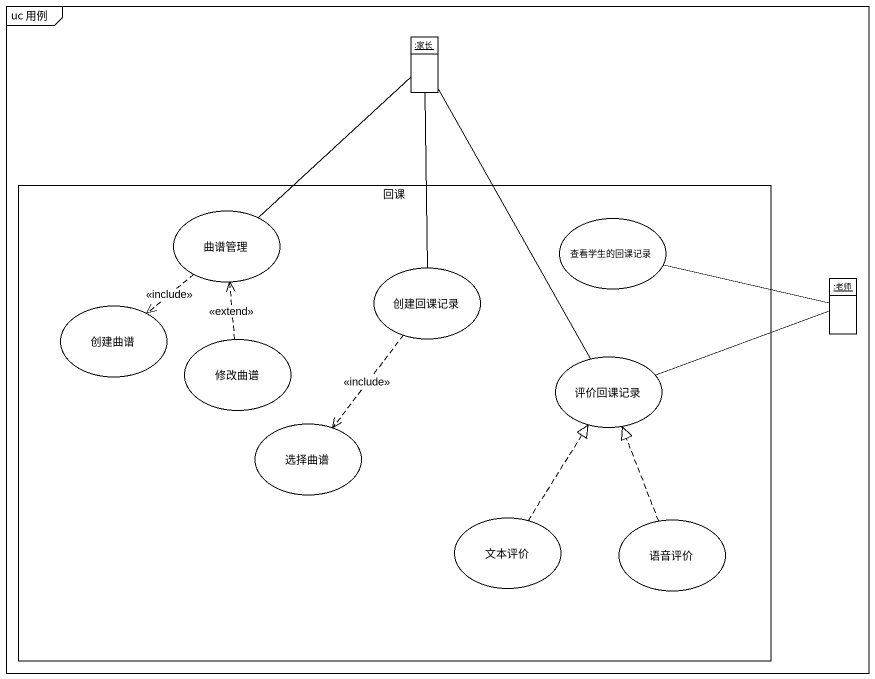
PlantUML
@startuml
mainframe uc 用例
allowmixing
hide circle
hide empty members
object ":家长" as 家长
rectangle 回课 {
  usecase 曲谱管理
  usecase 查看学生的回课记录
  usecase 创建回课记录
  usecase 创建曲谱
  usecase 修改曲谱
  usecase 评价回课记录
  usecase 选择曲谱
  usecase 文本评价
  usecase 语音评价
}
object ":老师" as 老师
家长 -- 曲谱管理
家长 -- 创建回课记录
家长 -- 评价回课记录
曲谱管理 ..> 创建曲谱 : <<include>>
创建回课记录 ..> 选择曲谱 : <<include>>
老师 -left- 查看学生的回课记录
老师 -left- 评价回课记录
修改曲谱 .up.> 曲谱管理 : <<extend>>
文本评价 .up.|> 评价回课记录
语音评价 .up.|> 评价回课记录
@enduml
